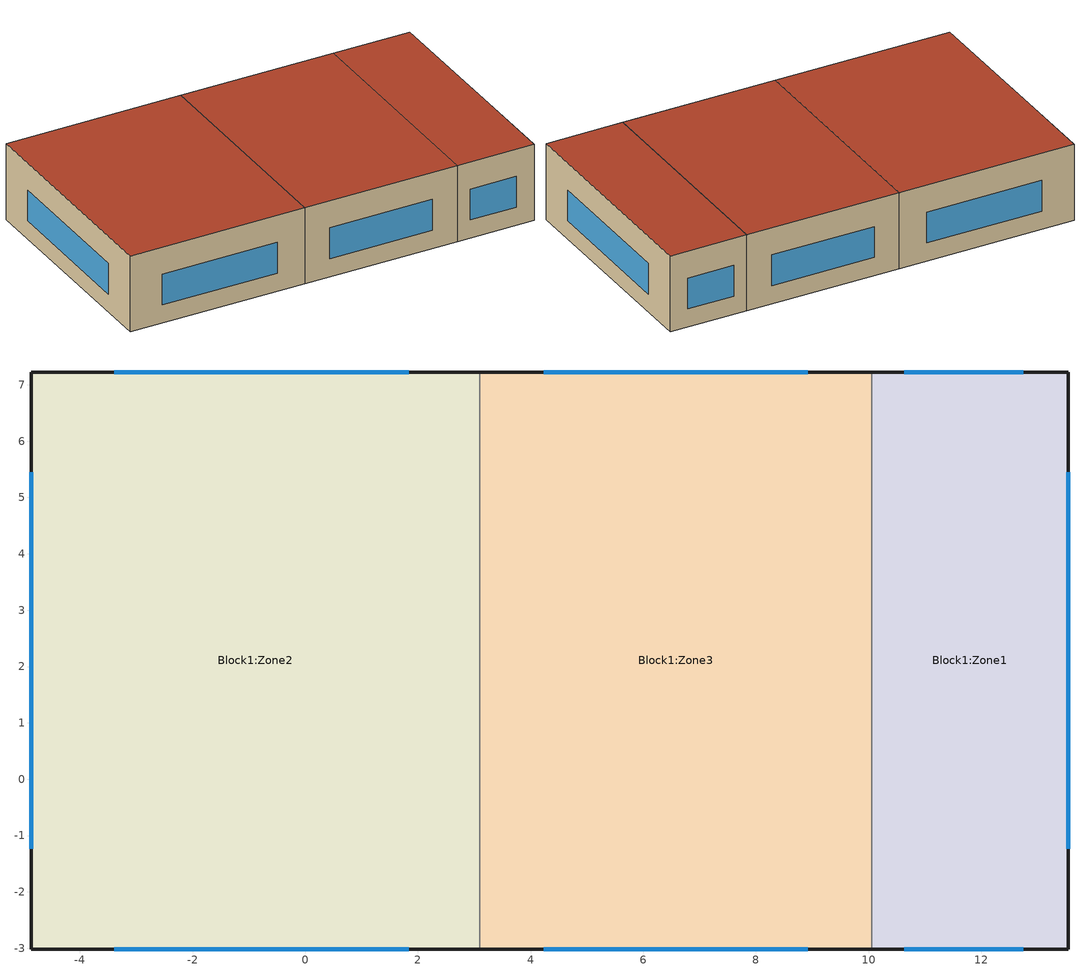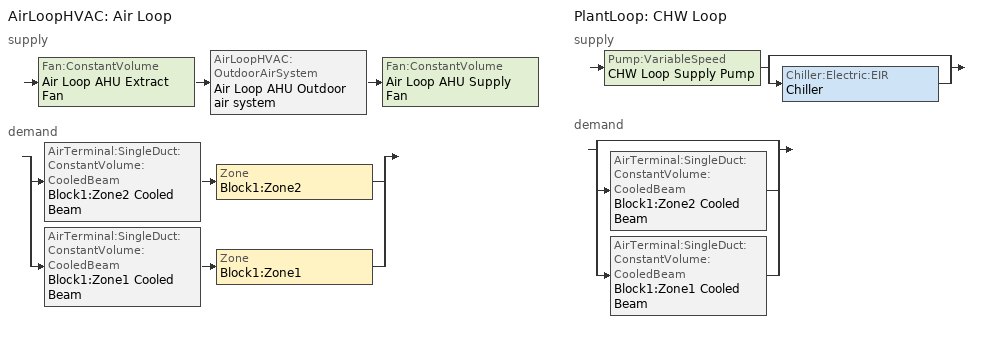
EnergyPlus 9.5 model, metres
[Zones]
Block1:Zone2
 floor ground (Project ground floor): 3.09,-3.01 -4.86,-3.01 -4.86,7.23 3.09,7.23 z0
 wall outside (Project wall): 3.09,7.23 -4.86,7.23 -4.86,-3.01 3.09,-3.01 z0:3.5
 wall to Block1:Zone3 (Project semi-exposed wall): 3.09,-3.01 3.09,7.23 z0:3.5
 window (1001): 1.84,7.23 -3.39,7.23 / -4.86,5.45 -4.86,-1.23 / -3.39,-3.01 1.84,-3.01 z0.84:2.26
 roof outside (Project flat roof): -4.86,-3.01 3.09,-3.01 3.09,7.23 -4.86,7.23 z3.5
Block1:Zone3
 floor ground (Project ground floor): 10.05,-3.01 3.09,-3.01 3.09,7.23 10.05,7.23 z0
 wall outside (Project wall): 10.05,7.23 3.09,7.23 / 3.09,-3.01 10.05,-3.01 z0:3.5
 wall to Block1:Zone1 (Project semi-exposed wall_Rev): 10.05,-3.01 10.05,7.23 z0:3.5
 window (1001): 8.92,7.23 4.23,7.23 / 4.23,-3.01 8.92,-3.01 z0.84:2.26
 roof outside (Project flat roof): 3.09,-3.01 10.05,-3.01 10.05,7.23 3.09,7.23 z3.5
Block1:Zone1
 floor ground (Project ground floor): 13.54,-3.01 10.05,-3.01 10.05,7.23 13.54,7.23 z0
 wall outside (Project wall): 10.05,-3.01 13.54,-3.01 13.54,7.23 10.05,7.23 z0:3.5
 window (1001): 13.54,-1.23 13.54,5.45 / 12.74,7.23 10.64,7.23 / 10.64,-3.01 12.74,-3.01 z0.84:2.26
 roof outside (Project flat roof): 10.05,-3.01 13.54,-3.01 13.54,7.23 10.05,7.23 z3.5
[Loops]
AirLoopHVAC 'Air Loop'
 supply: Fan:ConstantVolume 'Air Loop AHU Extract Fan' > AirLoopHVAC:OutdoorAirSystem 'Air Loop AHU Outdoor air system' > Fan:ConstantVolume 'Air Loop AHU Supply Fan'
 demand: split
  | AirTerminal:SingleDuct:ConstantVolume:CooledBeam 'Block1:Zone2 Cooled Beam' > Zone 'Block1:Zone2'
  | AirTerminal:SingleDuct:ConstantVolume:CooledBeam 'Block1:Zone1 Cooled Beam' > Zone 'Block1:Zone1'
PlantLoop 'CHW Loop'
 supply: Pump:VariableSpeed 'CHW Loop Supply Pump' > split
  | bypass
  | Chiller:Electric:EIR 'Chiller'
 demand: split
  | bypass
  | AirTerminal:SingleDuct:ConstantVolume:CooledBeam 'Block1:Zone2 Cooled Beam'
  | AirTerminal:SingleDuct:ConstantVolume:CooledBeam 'Block1:Zone1 Cooled Beam'
[Site:Location]
Untitled (O1-O1:31-12)  (01-01:31-12): Latitude {deg}=40.45; Longitude {deg}=-3.55; Time Zone {hr}=1; Elevation {m}=582
[Site:GroundTemperature:BuildingSurface]
18, 18, 18, 18, 18, 18, 18, 18, 18, 18, 18, 18
[Site:GroundTemperature:Deep]
14, 14, 14, 14, 14, 14, 14, 14, 14, 14, 14, 14
[Site:GroundTemperature:Shallow]
14, 14, 14, 14, 14, 14, 14, 14, 14, 14, 14, 14
[Site:GroundTemperature:FCfactorMethod]
6.09, 5.28, 6.71, 8.95, 14.81, 19.34, 22.39, 23.32, 21.74, 18.22, 13.53, 9.18
[Site:GroundReflectance]
0.2, 0.2, 0.2, 0.2, 0.2, 0.2, 0.2, 0.2, 0.2, 0.2, 0.2, 0.2
[Site:GroundReflectance:SnowModifier]
2, 2
[SizingPeriod:DesignDay] Day of Month=15; Humidity Condition Type=WetBulb; Barometric Pressure {Pa}=94525.9; Wind Direction {deg}=0; Rain Indicator=No; Snow Indicator=No
Name | Month | Day Type | Maximum Dry-Bulb Temperature {C} | Daily Dry-Bulb Temperature Range {deltaC} | Wetbulb or DewPoint at Maximum Dry-Bulb {C} | Wind Speed {m/s} | Daylight Saving Time Indicator | Solar Model Indicator | Sky Clearness
Summer Design Day in Untitled (O1-O1:31-12) Jul | 7 | SummerDesignDay | 38.2 | 17.5 | 20.3 | 0 | Yes | ASHRAEClearSky | 0.98
Summer Design Day in Untitled (O1-O1:31-12) Aug | 8 | SummerDesignDay | 38 | 17.4 | 19.9 | 0 | Yes | ASHRAEClearSky | 0.98
Summer Design Day in Untitled (O1-O1:31-12) Sep | 9 | SummerDesignDay | 34.9 | 16.8 | 19.3 | 0 | Yes | ASHRAEClearSky | 0.98
Winter Design Day in Untitled (O1-O1:31-12) | 1 | WinterDesignDay | -4 | 0 | -4 | 11.6 | No |  | 0
[Building]
Building: North Axis {deg}=0; Terrain=Suburbs; Loads Convergence Tolerance Value {W}=.04; Temperature Convergence Tolerance Value {deltaC}=.4; Solar Distribution=FullExterior; Maximum Number of Warmup Days=25; Minimum Number of Warmup Days=6
[Site:WaterMainsTemperature]
Calculation Method=Correlation; Annual Average Outdoor Air Temperature {C}=10; Maximum Difference In Monthly Average Outdoor Air Temperatures {deltaC}=20
[Material:NoMass]
3_RVAL_3: Roughness=Rough; Thermal Resistance {m2-K/W}=.18; Thermal Absorptance=0.9; Solar Absorptance=0.7; Visible Absorptance=0.7
[Construction]
Project ground floor: Urea Formaldehyde Foam_.1327, Cast Concrete_.1, Floor/Roof Screed_.O7, Timber Flooring_.O3
Project flat roof: Asphalt 1_.O1, MW Glass Wool (rolls)_.1445, 3_RVAL_3, Plasterboard_.O13
Project semi-exposed wall; Project wall: Brickwork Outer_.1, XPS Extruded Polystyrene  - CO2 Blowing_.O795, Concrete Block (Medium)_.1, Gypsum Plastering_.O13
Project semi-exposed wall_Rev: Gypsum Plastering_.O13, Concrete Block (Medium)_.1, XPS Extruded Polystyrene  - CO2 Blowing_.O795, Brickwork Outer_.1
1001: 38, 1002, 2
[WindowMaterial:Gas]
1002: Gas Type=Air; Thickness {m}=.013
[WindowMaterial:Glazing] Optical Data Type=SpectralAverage; Thickness {m}=.003; Infrared Transmittance at Normal Incidence=0; Front Side Infrared Hemispherical Emissivity=.84; Conductivity {W/m-K}=.9; Dirt Correction Factor for Solar and Visible Transmittance=1
Name | Solar Transmittance at Normal Incidence | Front Side Solar Reflectance at Normal Incidence | Back Side Solar Reflectance at Normal Incidence | Visible Transmittance at Normal Incidence | Front Side Visible Reflectance at Normal Incidence | Back Side Visible Reflectance at Normal Incidence | Back Side Infrared Hemispherical Emissivity
2 | .837 | .075 | .075 | .898 | .081 | .081 | .84
38 | .74 | .09 | .1 | .82 | .11 | .12 | .2
[Material] Roughness=Rough; Thermal Absorptance=0.9
Name | Thickness {m} | Conductivity {W/m-K} | Density {kg/m3} | Specific Heat {J/kg-K} | Solar Absorptance | Visible Absorptance
Urea Formaldehyde Foam_.1327 | .1327 | 0.04 | 10 | 1400 | 0.6 | 0.6
Cast Concrete_.1 | .1 | 1.13 | 2000 | 1000 | 0.6 | 0.6
Floor/Roof Screed_.O7 | .07 | 0.41 | 1200 | 840 | 0.73 | 0.73
Timber Flooring_.O3 | .03 | 0.14 | 650 | 1200 | 0.78 | 0.78
Asphalt 1_.O1 | .01 | 0.7 | 2100 | 1000 | 0.85 | 0.9
MW Glass Wool (rolls)_.1445 | .1445 | 0.04 | 12 | 840 | 0.6 | 0.6
Plasterboard_.O13 | .013 | 0.25 | 2800 | 896 | 0.5 | 0.5
Brickwork Outer_.1 | .1 | 0.84 | 1700 | 800 | 0.7 | 0.7
XPS Extruded Polystyrene  - CO2 Blowing_.O795 | .0795 | 0.034 | 35 | 1400 | 0.6 | 0.6
Concrete Block (Medium)_.1 | .1 | 0.51 | 1400 | 1000 | 0.6 | 0.6
Gypsum Plastering_.O13 | .013 | 0.4 | 1000 | 1000 | 0.5 | 0.5
[Zone] Type=1; Multiplier=1; Zone Inside Convection Algorithm=TARP
Name | Volume {m3} | Floor Area {m2} | Part of Total Floor Area
Block1:Zone2 | 256.4336 | 73.2667 | Yes
Block1:Zone3 | 230.1147 | 65.7471 | No
Block1:Zone1 | 105.4911 | 30.1403 | Yes
[PEOPLE] Number of People Schedule=Office_OpenOff_Occ; Number of People Calculation Method=People/Area; People per Zone Floor Area {person/m2}=.111; Fraction Radiant=.3; Sensible Heat Fraction=AutoCalculate; Carbon Dioxide Generation Rate {m3/s-W}=3.82e-08; Enable ASHRAE 55 Comfort Warnings=No; Mean Radiant Temperature Calculation Type=ZoneAveraged; Work Efficiency Schedule=Work efficiency; Clothing Insulation Calculation Method=ClothingInsulationSchedule; Air Velocity Schedule=AirVelocitySchedule
Name | Zone or ZoneList | Activity Level Schedule | Clothing Insulation Schedule
People Block1:Zone2 | Block1:Zone2 | Activity Schedule 35 | Clothing Schedule 35
People Block1:Zone1 | Block1:Zone1 | Activity Schedule 49 | Clothing Schedule 49
[Lights] Schedule=Office_OpenOff_Light; Design Level Calculation Method=Watts/Area; Watts per Zone Floor Area {W/m2}=20; Return Air Fraction=0; Fraction Radiant=.42; Fraction Visible=.18; Fraction Replaceable=1
Name | Zone or ZoneList
Block1:Zone2 | Block1:Zone2
Block1:Zone1 | Block1:Zone1
[OtherEquipment] Fuel Type=Electricity; Schedule=Office_OpenOff_Equip; Design Level Calculation Method=Watts/Area; Power per Zone Floor Area {W/m2}=11.77; Fraction Latent=0; Fraction Radiant=.2; Fraction Lost=0; Carbon Dioxide Generation Rate {m3/s-W}=0
Name | Zone or ZoneList
Block1:Zone2 Equipment gain 1 | Block1:Zone2
Block1:Zone1 Equipment gain 1 | Block1:Zone1
[ZoneControl:Thermostat:OperativeTemperature] Radiative Fraction Input Mode=Scheduled; Radiative Fraction Schedule=TypOperativeTempControlSch
Name | Thermostat
 | Block1:Zone2 Thermostat
 | Block1:Zone1 Thermostat
[Sizing:System]
Air Loop: Type of Load to Size On=VentilationRequirement; Design Outdoor Air Flow Rate {m3/s}=autosize; Central Heating Maximum System Air Flow Ratio=1; Preheat Design Temperature {C}=5; Preheat Design Humidity Ratio {kgWater/kgDryAir}=0.008; Precool Design Temperature {C}=11; Precool Design Humidity Ratio {kgWater/kgDryAir}=0.008; Central Cooling Design Supply Air Temperature {C}=12; Central Heating Design Supply Air Temperature {C}=16; Type of Zone Sum to Use=Noncoincident; 100% Outdoor Air in Cooling=Yes; 100% Outdoor Air in Heating=Yes; Central Cooling Design Supply Air Humidity Ratio {kgWater/kgDryAir}=0.008; Central Heating Design Supply Air Humidity Ratio {kgWater/kgDryAir}=0.008; Cooling Supply Air Flow Rate Method=Designday; Heating Supply Air Flow Rate Method=Designday; System Outdoor Air Method=ZoneSum; Zone Maximum Outdoor Air Fraction=1; Cooling Design Capacity Method=CoolingDesignCapacity; Cooling Design Capacity {W}=autosize; Heating Design Capacity Method=HeatingDesignCapacity; Heating Design Capacity {W}=autosize; Central Cooling Capacity Control Method=VAV
[AirLoopHVAC]
Air Loop: Design Supply Air Flow Rate {m3/s}=autosize
[Fan:ConstantVolume] Availability Schedule=On 24/7; Fan Total Efficiency=0.7; Pressure Rise {Pa}=600; Maximum Flow Rate {m3/s}=autosize; Motor Efficiency=0.9; Motor In Airstream Fraction=1
Air Loop AHU Extract Fan; Air Loop AHU Supply Fan
[Controller:OutdoorAir]
Air Loop AHU Outdoor Air Controller: Minimum Outdoor Air Flow Rate {m3/s}=autosize; Maximum Outdoor Air Flow Rate {m3/s}=autosize; Economizer Control Type=NoEconomizer; Economizer Control Action Type=ModulateFlow; Lockout Type=NoLockout; Minimum Limit Type=FixedMinimum; Minimum Fraction of Outdoor Air Schedule=On; Maximum Fraction of Outdoor Air Schedule=On; High Humidity Control=No; High Humidity Outdoor Air Flow Ratio=1; Control High Indoor Humidity Based on Outdoor Humidity Ratio=Yes; Heat Recovery Bypass Control Type=BypassWhenWithinEconomizerLimits
[Sizing:Plant]
CHW Loop: Loop Type=Cooling; Design Loop Exit Temperature {C}=6; Loop Design Temperature Difference {deltaC}=4
[PlantLoop]
CHW Loop: Fluid Type=UserDefinedFluidType; User Defined Fluid Type=CHW Loop Glycol Concentration; Plant Equipment Operation Scheme=CHW Loop Operation; Maximum Loop Temperature {C}=80; Minimum Loop Temperature {C}=0; Maximum Loop Flow Rate {m3/s}=autosize; Minimum Loop Flow Rate {m3/s}=0; Plant Loop Volume {m3}=autocalculate; Load Distribution Scheme=SequentialLoad; Plant Loop Demand Calculation Scheme=SingleSetpoint; Common Pipe Simulation=None; Pressure Simulation Type=None
[PlantEquipmentOperationSchemes]
CHW Loop Operation: Control Scheme 1=CHW Loop Scheme 1; Control Scheme 1 Schedule=On 24/7
[PlantEquipmentOperation:CoolingLoad]
CHW Loop Scheme 1: Load Range 1 Lower Limit {W}=0; Load Range 1 Upper Limit {W}=1e+15; Range 1 Equipment List=CHW Loop Scheme 1 Range 1 Equipment List
[PlantEquipmentList]
CHW Loop Scheme 1 Range 1 Equipment List: Chiller
[AirTerminal:SingleDuct:ConstantVolume:CooledBeam] Availability Schedule=On 24/7; Cooled Beam Type=Active; Supply Air Volumetric Flow Rate {m3/s}=autosize; Maximum Total Chilled Water Volumetric Flow Rate {m3/s}=autosize; Number of Beams=autosize; Beam Length {m}=autosize; Design Inlet Water Temperature {C}=15; Design Outlet Water Temperature {C}=17; Coil Surface Area per Coil Length {m2/m}=5.422; Model Parameter a=15.3; Model Parameter n1=0; Model Parameter n2=0.84; Model Parameter n3=0.12; Model Parameter a0 {m2/m}=0.171; Model Parameter K1=0.005; Model Parameter n=0.4; Coefficient of Induction Kin=autocalculate; Leaving Pipe Inside Diameter {m}=0.01448
Block1:Zone2 Cooled Beam; Block1:Zone1 Cooled Beam
[Pump:VariableSpeed]
CHW Loop Supply Pump: Design Maximum Flow Rate {m3/s}=autosize; Design Pump Head {Pa}=20000; Design Power Consumption {W}=autosize; Motor Efficiency=0.9; Fraction of Motor Inefficiencies to Fluid Stream=0; Coefficient 1 of the Part Load Performance Curve=0; Coefficient 2 of the Part Load Performance Curve=1; Coefficient 3 of the Part Load Performance Curve=0; Coefficient 4 of the Part Load Performance Curve=0; Design Minimum Flow Rate {m3/s}=0; Pump Control Type=Intermittent
[Chiller:Electric:EIR]
Chiller: Reference Capacity {W}=autosize; Reference COP {W/W}=5.5; Reference Leaving Chilled Water Temperature {C}=6.67; Reference Entering Condenser Fluid Temperature {C}=29.4; Reference Chilled Water Flow Rate {m3/s}=autosize; Reference Condenser Fluid Flow Rate {m3/s}=autosize; Cooling Capacity Function of Temperature Curve=Air cooled CentCapFT; Electric Input to Cooling Output Ratio Function of Temperature Curve=Air cooled CentEIRFT; Electric Input to Cooling Output Ratio Function of Part Load Ratio Curve=Air cooled CentEIRFPLR; Minimum Part Load Ratio=0; Maximum Part Load Ratio=1; Optimum Part Load Ratio=1; Minimum Unloading Ratio=0.25; Condenser Type=AirCooled; Condenser Fan Power Ratio {W/W}=0.04; Fraction of Compressor Electric Consumption Rejected by Condenser=1; Leaving Chilled Water Lower Temperature Limit {C}=5; Chiller Flow Mode=NotModulated; Design Heat Recovery Water Flow Rate {m3/s}=0; Sizing Factor=1; Basin Heater Capacity {W/K}=0; Basin Heater Setpoint Temperature {C}=2; Basin Heater Operating Schedule=On 24/7; Condenser Heat Recovery Relative Capacity Fraction=1
[ZoneControl:Thermostat] Control Type Schedule=Control type schedule: Always 4
Name | Zone or ZoneList | Control 1
Block1:Zone2 Thermostat | Block1:Zone2 | Block1:Zone2 Dual SP
Block1:Zone1 Thermostat | Block1:Zone1 | Block1:Zone1 Dual SP
[ThermostatSetpoint:DualSetpoint]
Name | Heating Setpoint Temperature Schedule | Cooling Setpoint Temperature Schedule
Block1:Zone2 Dual SP | Block1:Zone2 Heating Setpoint Schedule | Block1:Zone2 Cooling Setpoint Schedule
Block1:Zone1 Dual SP | Block1:Zone1 Heating Setpoint Schedule | Block1:Zone1 Cooling Setpoint Schedule
[Sizing:Zone] Zone Cooling Design Supply Air Temperature Input Method=SupplyAirTemperature; Zone Cooling Design Supply Air Temperature {C}=14; Zone Cooling Design Supply Air Temperature Difference {deltaC}=5; Zone Heating Design Supply Air Temperature Input Method=SupplyAirTemperature; Zone Heating Design Supply Air Temperature {C}=50; Zone Heating Design Supply Air Temperature Difference {deltaC}=15; Zone Cooling Design Supply Air Humidity Ratio {kgWater/kgDryAir}=0.009; Zone Heating Design Supply Air Humidity Ratio {kgWater/kgDryAir}=0.004; Zone Heating Sizing Factor=1.25; Zone Cooling Sizing Factor=1.15; Cooling Design Air Flow Method=DesignDay; Cooling Design Air Flow Rate {m3/s}=0; Cooling Minimum Air Flow per Zone Floor Area {m3/s-m2}=0.00076; Cooling Minimum Air Flow {m3/s}=0; Cooling Minimum Air Flow Fraction=0; Heating Design Air Flow Method=DesignDay; Heating Design Air Flow Rate {m3/s}=0; Heating Maximum Air Flow per Zone Floor Area {m3/s-m2}=0.00203; Heating Maximum Air Flow {m3/s}=0.14158; Heating Maximum Air Flow Fraction=0.3; Account for Dedicated Outdoor Air System=No; Dedicated Outdoor Air System Control Strategy=NeutralSupplyAir; Dedicated Outdoor Air Low Setpoint Temperature for Design {C}=autosize; Dedicated Outdoor Air High Setpoint Temperature for Design {C}=autosize
Name | Design Specification Outdoor Air Object | Design Specification Zone Air Distribution Object
Block1:Zone2 | Block1:Zone2 Design Specification Outdoor Air Object | Block1:Zone2 Design Specification Zone Air Distribution Object
Block1:Zone1 | Block1:Zone1 Design Specification Outdoor Air Object | Block1:Zone1 Design Specification Zone Air Distribution Object
[DesignSpecification:OutdoorAir] Outdoor Air Method=Sum; Outdoor Air Flow per Person {m3/s-person}=0.01; Outdoor Air Flow per Zone Floor Area {m3/s-m2}=0; Outdoor Air Flow per Zone {m3/s}=0; Outdoor Air Flow Air Changes per Hour {1/hr}=0; Outdoor Air Schedule=On 24/7
Block1:Zone2 Design Specification Outdoor Air Object; Block1:Zone1 Design Specification Outdoor Air Object
[DesignSpecification:ZoneAirDistribution] Zone Air Distribution Effectiveness in Cooling Mode=1; Zone Air Distribution Effectiveness in Heating Mode=1; Zone Secondary Recirculation Fraction=0
Block1:Zone2 Design Specification Zone Air Distribution Object; Block1:Zone1 Design Specification Zone Air Distribution Object
[Zone equipment]
Block1:Zone2: Block1:Zone2 Electric Convector, Block1:Zone2 Cooled Beam
Block1:Zone1: Block1:Zone1 Electric Convector, Block1:Zone1 Cooled Beam
[ZoneHVAC:Baseboard:Convective:Electric] Availability Schedule=On 24/7; Heating Design Capacity Method=HeatingDesignCapacity; Heating Design Capacity {W}=autosize; Efficiency=1
Block1:Zone2 Electric Convector; Block1:Zone1 Electric Convector
[AvailabilityManager:Scheduled] Schedule=On 24/7
CHW Loop Availability; Air Loop Availability
[SetpointManager:Scheduled] Control Variable=Temperature
Name | Schedule | Setpoint Node or NodeList
CHW Loop Setpoint Manager | Chilled water flow set point temperature: Always 6 C | CHW Loop Setpoint Manager Node List
Air Loop Setpoint Manager | Air loop cooling set point temperature: Always 14.0 C | Air Loop Setpoint Manager Node List
[SetpointManager:MixedAir]
Air Loop AHU Outdoor air system Mixed Air Manager: Control Variable=Temperature; Setpoint Node or NodeList=Air Loop AHU Mixed Air Outlet
[Schedule:Compact]
On; On 24/7: Through: 12/31, For: AllDays, Until: 24:00, 1
Work efficiency: Through: 12/31, For: AllDays, Until: 24:00, 0
TypOperativeTempControlSch: Through: 31 Dec, For: SummerDesignDay WinterDesignDay, Until: 24:00, 0, For: AllOtherDays, Until: 24:00, 0.5
AirVelocitySchedule: Through: 12/31, For: AllDays, Until: 24:00, .137
Chilled water flow set point temperature: Always 6 C: Through: 12/31, For: AllDays, Until: 24:00, 6
Air loop cooling set point temperature: Always 14.0 C: Through: 12/31, For: AllDays, Until: 24:00, 14
Control type schedule: Always 4: Through: 12/31, For: AllDays, Until: 24:00, 4
Office_OpenOff_Occ: Through: 31 Dec, For: Weekdays SummerDesignDay, Until: 07:00, 0, Until: 08:00, 0.25, Until: 09:00, 0.5, Until: 12:00, 1, Until: 14:00, 0.75, Until: 17:00, 1, Until: 18:00, 0.5, Until: 19:00, 0.25, Until: 24:00, 0, For: Weekends, Until: 24:00, 0, For: Holidays, Until: 24:00, 0, For: WinterDesignDay AllOtherDays, Until: 24:00, 0
Office_OpenOff_Equip: Through: 31 Dec, For: Weekdays SummerDesignDay, Until: 07:00, 0.05394, Until: 20:00, 1, Until: 24:00, 0.05394, For: Weekends, Until: 24:00, 0.05394, For: Holidays, Until: 24:00, 0.05394, For: WinterDesignDay AllOtherDays, Until: 24:00, 0
Office_OpenOff_Light: Through: 31 Dec, For: Weekdays SummerDesignDay, Until: 07:00, 0, Until: 19:00, 1, Until: 24:00, 0, For: Weekends, Until: 24:00, 0, For: Holidays, Until: 24:00, 0, For: WinterDesignDay AllOtherDays, Until: 24:00, 0
Activity Schedule 35; Activity Schedule 49: Through: 12/31, For: AllDays, Until: 24:00, 110.7
Clothing Schedule 35; Clothing Schedule 49: Through: 4/1, For: AllDays, Until: 24:00, 1, Through: 9/30, For: AllDays, Until: 24:00, .5, Through: 12/31, For: AllDays, Until: 24:00, 1
Block1:Zone2 Heating Setpoint Schedule; Block1:Zone1 Heating Setpoint Schedule: Through: 31 Dec, For: Weekdays SummerDesignDay, Until: 05:00, 12, Until: 19:00, 22, Until: 24:00, 12, For: WinterDesignDay, Until: 24:00, 22, For: Weekends, Until: 24:00, 12, For: Holidays, Until: 24:00, 12, For: AllOtherDays, Until: 24:00, -50
Block1:Zone2 Cooling Setpoint Schedule; Block1:Zone1 Cooling Setpoint Schedule: Through: 31 Dec, For: Weekdays SummerDesignDay, Until: 05:00, 100, Until: 19:00, 24, Until: 24:00, 100, For: Weekends, Until: 24:00, 100, For: Holidays, Until: 24:00, 100, For: WinterDesignDay AllOtherDays, Until: 24:00, 100
[Curve:Biquadratic] Minimum Value of x=5; Maximum Value of x=10; Minimum Value of y=24; Maximum Value of y=35
Name | Coefficient1 Constant | Coefficient2 x | Coefficient3 x**2 | Coefficient4 y | Coefficient5 y**2 | Coefficient6 x*y
Air cooled CentCapFT | 0.257896 | 0.0389016 | -0.00021708 | 0.0468684 | -0.00094284 | -0.00034344
Air cooled CentEIRFT | 0.933884 | -0.058212 | 0.00450036 | 0.00243 | 0.000486 | -0.001215
[Curve:Quadratic]
Air cooled CentEIRFPLR: Coefficient1 Constant=0.222903; Coefficient2 x=0.313387; Coefficient3 x**2=0.46371; Minimum Value of x=0; Maximum Value of x=1
[AirflowNetwork:MultiZone:Surface:Crack] Reference Crack Conditions=Reference Crack Conditions
Name | Air Mass Flow Coefficient at Reference Conditions {kg/s} | Air Mass Flow Exponent
DefaultCrack | 1e-11 | 0.66
Block1:Zone2_Roof_1_0_0 | .0081469 | .7
Block1:Zone2_Partition_2_0_0; Block1:Zone3_Partition_2_0_0 | .1075331 | .75
Block1:Zone2_Wall_3_0_0; Block1:Zone2_Wall_5_0_0 | .0020414 | .7
Block1:Zone2_Wall_4_0_0; Block1:Zone1_Wall_2_0_0 | .002636 | .7
Block1:Zone3_Roof_1_0_0 | .0071266 | .7
Block1:Zone3_Wall_3_0_0; Block1:Zone3_Wall_5_0_0 | .0017701 | .7
Block1:Zone1_Roof_1_0_0 | .003573 | .7
Block1:Zone1_Wall_3_0_0; Block1:Zone1_Wall_5_0_0 | .0009222 | .7
[AirflowNetwork:SimulationControl]
VENT: AirflowNetwork Control=MultizoneWithoutDistribution; Wind Pressure Coefficient Type=Input; Height Selection for Local Wind Pressure Calculation=OpeningHeight; Building Type=LowRise; Maximum Number of Iterations=1000; Initialization Type=ZeroNodePressures; Relative Airflow Convergence Tolerance=.0001; Absolute Airflow Convergence Tolerance {kg/s}=.000001; Convergence Acceleration Limit=-0.5; Azimuth Angle of Long Axis of Building {deg}=0; Ratio of Building Width Along Short Axis to Width Along Long Axis=1
[AirflowNetwork:MultiZone:Zone] Ventilation Control Mode=Temperature; Ventilation Control Zone Temperature Setpoint Schedule=20002; Venting Availability Schedule=20001
Block1:Zone2; Block1:Zone3; Block1:Zone1
[AirflowNetwork:MultiZone:Surface] Window/Door Opening Factor, or Crack Factor=1
Name | Leakage Component | Ventilation Control Mode
Block1:Zone2_Roof_1_0_0 | Block1:Zone2_Roof_1_0_0
Block1:Zone2_Partition_2_0_0 | Block1:Zone2_Partition_2_0_0
Block1:Zone2_Wall_3_0_0 | Block1:Zone2_Wall_3_0_0
Block1:Zone2_Wall_3_0_0_0_0_0_Win | Block1:Zone2_Wall_3_0_0_0_0_0_Win | NoVent
Block1:Zone2_Wall_4_0_0 | Block1:Zone2_Wall_4_0_0
Block1:Zone2_Wall_4_0_0_0_0_0_Win | Block1:Zone2_Wall_4_0_0_0_0_0_Win | NoVent
Block1:Zone2_Wall_5_0_0 | Block1:Zone2_Wall_5_0_0
Block1:Zone2_Wall_5_0_0_0_0_0_Win | Block1:Zone2_Wall_5_0_0_0_0_0_Win | NoVent
Block1:Zone3_Roof_1_0_0 | Block1:Zone3_Roof_1_0_0
Block1:Zone3_Partition_2_0_0 | Block1:Zone3_Partition_2_0_0
Block1:Zone3_Wall_3_0_0 | Block1:Zone3_Wall_3_0_0
Block1:Zone3_Wall_3_0_0_0_0_0_Win | Block1:Zone3_Wall_3_0_0_0_0_0_Win | NoVent
Block1:Zone3_Wall_5_0_0 | Block1:Zone3_Wall_5_0_0
Block1:Zone3_Wall_5_0_0_0_0_0_Win | Block1:Zone3_Wall_5_0_0_0_0_0_Win | NoVent
Block1:Zone1_Roof_1_0_0 | Block1:Zone1_Roof_1_0_0
Block1:Zone1_Wall_2_0_0 | Block1:Zone1_Wall_2_0_0
Block1:Zone1_Wall_2_0_0_0_0_0_Win | Block1:Zone1_Wall_2_0_0_0_0_0_Win | NoVent
Block1:Zone1_Wall_3_0_0 | Block1:Zone1_Wall_3_0_0
Block1:Zone1_Wall_3_0_0_0_0_0_Win | Block1:Zone1_Wall_3_0_0_0_0_0_Win | NoVent
Block1:Zone1_Wall_5_0_0 | Block1:Zone1_Wall_5_0_0
Block1:Zone1_Wall_5_0_0_0_0_0_Win | Block1:Zone1_Wall_5_0_0_0_0_0_Win | NoVent
[AirflowNetwork:MultiZone:ExternalNode]
Name | External Node Height {m} | Wind Pressure Coefficient Curve
Block1:Zone2_Roof_1_0_0 | 4.67 | Block1:Zone2_Roof_1_0_0
Block1:Zone2_Wall_3_0_0 | 2.33 | Block1:Zone2_Wall_3_0_0
Block1:Zone2_Wall_3_0_0_0_0_0_Win | 2.07 | Block1:Zone2_Wall_3_0_0_0_0_0_Win
Block1:Zone2_Wall_4_0_0 | 2.33 | Block1:Zone2_Wall_4_0_0
Block1:Zone2_Wall_4_0_0_0_0_0_Win | 2.07 | Block1:Zone2_Wall_4_0_0_0_0_0_Win
Block1:Zone2_Wall_5_0_0 | 2.33 | Block1:Zone2_Wall_5_0_0
Block1:Zone2_Wall_5_0_0_0_0_0_Win | 2.07 | Block1:Zone2_Wall_5_0_0_0_0_0_Win
Block1:Zone3_Roof_1_0_0 | 4.67 | Block1:Zone3_Roof_1_0_0
Block1:Zone3_Wall_3_0_0 | 2.33 | Block1:Zone3_Wall_3_0_0
Block1:Zone3_Wall_3_0_0_0_0_0_Win | 2.07 | Block1:Zone3_Wall_3_0_0_0_0_0_Win
Block1:Zone3_Wall_5_0_0 | 2.33 | Block1:Zone3_Wall_5_0_0
Block1:Zone3_Wall_5_0_0_0_0_0_Win | 2.07 | Block1:Zone3_Wall_5_0_0_0_0_0_Win
Block1:Zone1_Roof_1_0_0 | 4.67 | Block1:Zone1_Roof_1_0_0
Block1:Zone1_Wall_2_0_0 | 2.33 | Block1:Zone1_Wall_2_0_0
Block1:Zone1_Wall_2_0_0_0_0_0_Win | 2.07 | Block1:Zone1_Wall_2_0_0_0_0_0_Win
Block1:Zone1_Wall_3_0_0 | 2.33 | Block1:Zone1_Wall_3_0_0
Block1:Zone1_Wall_3_0_0_0_0_0_Win | 2.07 | Block1:Zone1_Wall_3_0_0_0_0_0_Win
Block1:Zone1_Wall_5_0_0 | 2.33 | Block1:Zone1_Wall_5_0_0
Block1:Zone1_Wall_5_0_0_0_0_0_Win | 2.07 | Block1:Zone1_Wall_5_0_0_0_0_0_Win
[AirflowNetwork:MultiZone:WindPressureCoefficientValues] AirflowNetwork:MultiZone:WindPressureCoefficientArray=Cp Data
Name | Wind Pressure Coefficient Value 1 | Wind Pressure Coefficient Value 2 | Wind Pressure Coefficient Value 3 | Wind Pressure Coefficient Value 4 | Wind Pressure Coefficient Value 5 | Wind Pressure Coefficient Value 6 | Wind Pressure Coefficient Value 7 | Wind Pressure Coefficient Value 8
Block1:Zone2_Roof_1_0_0; Block1:Zone3_Roof_1_0_0; Block1:Zone1_Roof_1_0_0 | -.6 | -.5 | -.4 | -.5 | -.6 | -.5 | -.4 | -.5
Block1:Zone2_Wall_3_0_0; Block1:Zone2_Wall_3_0_0_0_0_0_Win; Block1:Zone3_Wall_3_0_0; Block1:Zone3_Wall_3_0_0_0_0_0_Win; Block1:Zone1_Wall_3_0_0; Block1:Zone1_Wall_3_0_0_0_0_0_Win | .4 | .1 | -.3 | -.35 | -.2 | -.35 | -.3 | .1
Block1:Zone2_Wall_4_0_0; Block1:Zone2_Wall_4_0_0_0_0_0_Win | -.3 | -.35 | -.2 | -.35 | -.3 | .1 | .4 | .1
Block1:Zone2_Wall_5_0_0; Block1:Zone2_Wall_5_0_0_0_0_0_Win; Block1:Zone3_Wall_5_0_0; Block1:Zone3_Wall_5_0_0_0_0_0_Win; Block1:Zone1_Wall_5_0_0; Block1:Zone1_Wall_5_0_0_0_0_0_Win | -.2 | -.35 | -.3 | .1 | .4 | .1 | -.3 | -.35
Block1:Zone1_Wall_2_0_0; Block1:Zone1_Wall_2_0_0_0_0_0_Win | -.3 | .1 | .4 | .1 | -.3 | -.35 | -.2 | -.35
[AirflowNetwork:MultiZone:Component:DetailedOpening] Air Mass Flow Coefficient When Opening is Closed {kg/s-m}=.00014; Air Mass Flow Exponent When Opening is Closed=.65; Type of Rectangular Large Vertical Opening (LVO)=NonPivoted; Extra Crack Length or Height of Pivoting Axis {m}=0; Number of Sets of Opening Factor Data=2; Opening Factor 1=0; Discharge Coefficient for Opening Factor 1=.65; Width Factor for Opening Factor 1=0; Height Factor for Opening Factor 1=0; Start Height Factor for Opening Factor 1=0; Opening Factor 2=1; Discharge Coefficient for Opening Factor 2=.65; Width Factor for Opening Factor 2=1e-08; Height Factor for Opening Factor 2=1; Start Height Factor for Opening Factor 2=0; Opening Factor 3=0; Discharge Coefficient for Opening Factor 3=0; Width Factor for Opening Factor 3=0; Height Factor for Opening Factor 3=0; Start Height Factor for Opening Factor 3=0; Opening Factor 4=0; Discharge Coefficient for Opening Factor 4=0; Width Factor for Opening Factor 4=0; Height Factor for Opening Factor 4=0; Start Height Factor for Opening Factor 4=0
Block1:Zone2_Wall_3_0_0_0_0_0_Win; Block1:Zone2_Wall_4_0_0_0_0_0_Win; Block1:Zone2_Wall_5_0_0_0_0_0_Win; Block1:Zone3_Wall_3_0_0_0_0_0_Win; Block1:Zone3_Wall_5_0_0_0_0_0_Win; Block1:Zone1_Wall_2_0_0_0_0_0_Win; Block1:Zone1_Wall_3_0_0_0_0_0_Win; Block1:Zone1_Wall_5_0_0_0_0_0_Win
[AirflowNetwork:MultiZone:ReferenceCrackConditions]
Reference Crack Conditions: Reference Temperature {C}=20; Reference Barometric Pressure {Pa}=101320; Reference Humidity Ratio {kgWater/kgDryAir}=0.005
[AirflowNetwork:MultiZone:WindPressureCoefficientArray]
Cp Data: Wind Direction 1 {deg}=0; Wind Direction 2 {deg}=45; Wind Direction 3 {deg}=90; Wind Direction 4 {deg}=135; Wind Direction 5 {deg}=180; Wind Direction 6 {deg}=225; Wind Direction 7 {deg}=270; Wind Direction 8 {deg}=315
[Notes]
Hourly weather file: C:\ProgramData\DesignBuilder\Weather Data\ESP_MADRID_IWEC.epw
